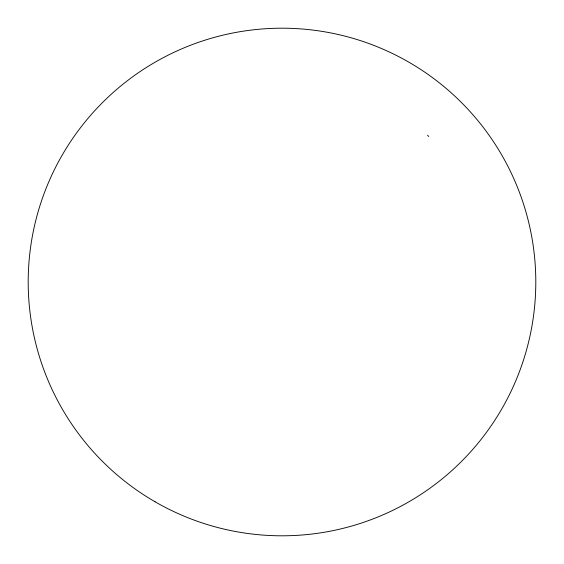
<?xml version="1.0" encoding="UTF-8"?>
<svg xmlns="http://www.w3.org/2000/svg" width="564" height="564" viewBox="0 0 564 564"><rect width="100%" height="100%" fill="white"/><g stroke="black" fill="none" stroke-linecap="round" stroke-linejoin="round"><path stroke-width="0.85" d="M427.526 135.261A206.664 206.664 0 0 1 428.76 136.488M155.1 501.798A253.8 253.8 0 0 0 535.8 282A253.8 253.8 0 0 0 155.1 62.202A253.8 253.8 0 0 0 155.1 501.798"/></g></svg>
